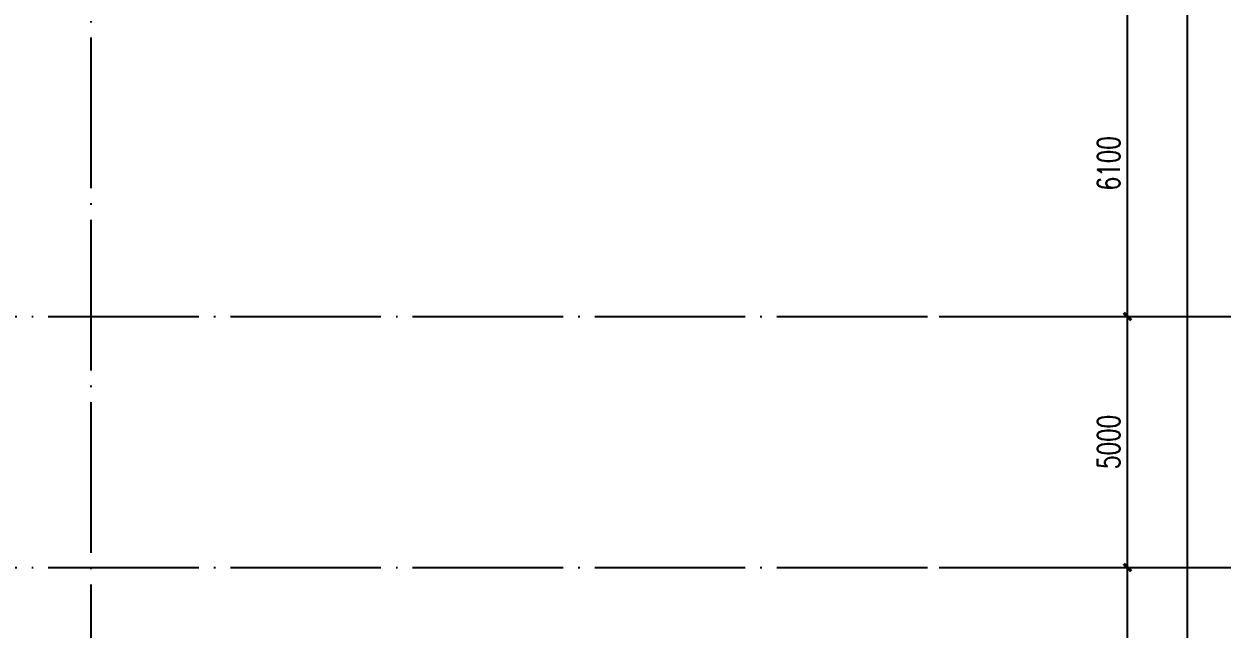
# Model space of a CAD drawing. Extents: x 290727 to 13733020, y 1731457 to 3643100.
# Drawn here: x 718977 to 742855, y 2212852 to 2224905 of the extents above; entities that cross this region are included whole.
import ezdxf

# ---------------------------------------------------------------- set-up
doc = ezdxf.new("R2010")
doc.units = 0
doc.header["$LTSCALE"] = 10
doc.linetypes.add('DOTE', pattern=[2.42, 2, -0.2, 0.02, -0.2])
doc.layers.get('0').update_dxf_attribs({"linetype": 'CONTINUOUS'})
for name, color, linetype in [('AXIS', 3, 'CONTINUOUS'), ('DOTE', 8, 'DOTE'), ('作业图', 4, 'CONTINUOUS'), ('文字', 4, 'CONTINUOUS')]:
    doc.layers.add(name, color=color, linetype=linetype)
doc.layers.get('0').off()
doc.styles.add('_TCH_DIM_T3', font='SIMPLEX', dxfattribs={"width": 0.705882, "bigfont": 'GBCBIG'})
doc.dimstyles.new('_TCH_ARCH&&150', dxfattribs={"dimtxt": 446.25, "dimasz": 150, "dimexe": 375, "dimexo": 450, "dimgap": 150, "dimtad": 1, "dimdec": 0, "dimzin": 0, "dimdsep": 46, "dimtxsty": '_TCH_DIM_T3', "dimblk": 'ARCHTICK', "dimcen": 0.09, "dimclrt": 7, "dimazin": 2, "dimtfac": 1, "dimtdec": 0, "dimtix": 1, "dimtmove": 2, "dimatfit": 3, "dimfxl": 1, "dimtolj": 1, "dimtzin": 0, "dimarcsym": 0})

# ---------------------------------------------------------------- blocks, each defined once
blk = doc.blocks.new('_ArchTick')
at = {"color": 0, "linetype": 'ByBlock', "const_width": 0.4}
blk.add_lwpolyline([(-0.5, -0.5), (0.5, 0.5)], dxfattribs=at)
blk = doc.blocks.new('*D81')
at = {"layer": 'AXIS', "color": 0, "linetype": 'Continuous', "lineweight": -2, "transparency": 16777216}
for p, q in [((252741, 112042), (257616, 112042)), ((257241, 15242), (257241, 112042)), ((252741, 15242), (257616, 15242))]:
    blk.add_line(p, q, dxfattribs=at)
at = {"layer": 'AXIS', "color": 0, "linetype": 'Continuous', "lineweight": -2, "transparency": 16777216, "xscale": 150, "yscale": 150, "zscale": 150}
for p, rotation in [((257241, 112042), 90), ((257241, 15242), 270)]:
    blk.add_blockref('_ArchTick', p, dxfattribs=dict(at, rotation=rotation))
at = {"layer": 'AXIS', "color": 7, "linetype": 'Continuous', "transparency": 16777216, "insert": (256868, 63642), "char_height": 446.2, "attachment_point": 5, "rotation": 90, "style": '_TCH_DIM_T3'}
blk.add_mtext('\\A1;96800', dxfattribs=at)
blk = doc.blocks.new('*D94')
at = {"layer": 'AXIS', "color": 0, "linetype": 'Continuous', "lineweight": -2, "transparency": 16777216}
for p, q in [((252741, 87642), (256416, 87642)), ((256041, 82642), (256041, 87642)), ((252741, 82642), (256416, 82642))]:
    blk.add_line(p, q, dxfattribs=at)
at = {"layer": 'AXIS', "color": 0, "linetype": 'Continuous', "lineweight": -2, "transparency": 16777216, "xscale": 150, "yscale": 150, "zscale": 150}
for p, rotation in [((256041, 87642), 90), ((256041, 82642), 270)]:
    blk.add_blockref('_ArchTick', p, dxfattribs=dict(at, rotation=rotation))
at = {"layer": 'AXIS', "color": 7, "linetype": 'Continuous', "transparency": 16777216, "insert": (255668, 85142), "char_height": 446.2, "attachment_point": 5, "rotation": 90, "style": '_TCH_DIM_T3'}
blk.add_mtext('\\A1;5000', dxfattribs=at)
blk = doc.blocks.new('*D95')
at = {"layer": 'AXIS', "color": 0, "linetype": 'Continuous', "lineweight": -2, "transparency": 16777216}
for p, q in [((252741, 92642), (256416, 92642)), ((256041, 87642), (256041, 92642)), ((252741, 87642), (256416, 87642))]:
    blk.add_line(p, q, dxfattribs=at)
at = {"layer": 'AXIS', "color": 0, "linetype": 'Continuous', "lineweight": -2, "transparency": 16777216, "xscale": 150, "yscale": 150, "zscale": 150}
for p, rotation in [((256041, 92642), 90), ((256041, 87642), 270)]:
    blk.add_blockref('_ArchTick', p, dxfattribs=dict(at, rotation=rotation))
at = {"layer": 'AXIS', "color": 7, "linetype": 'Continuous', "transparency": 16777216, "insert": (255668, 90142), "char_height": 446.2, "attachment_point": 5, "rotation": 90, "style": '_TCH_DIM_T3'}
blk.add_mtext('\\A1;5000', dxfattribs=at)
blk = doc.blocks.new('*D96')
at = {"layer": 'AXIS', "color": 0, "linetype": 'Continuous', "lineweight": -2, "transparency": 16777216}
for p, q in [((252741, 98742), (256416, 98742)), ((256041, 92642), (256041, 98742)), ((252741, 92642), (256416, 92642))]:
    blk.add_line(p, q, dxfattribs=at)
at = {"layer": 'AXIS', "color": 0, "linetype": 'Continuous', "lineweight": -2, "transparency": 16777216, "xscale": 150, "yscale": 150, "zscale": 150}
for p, rotation in [((256041, 98742), 90), ((256041, 92642), 270)]:
    blk.add_blockref('_ArchTick', p, dxfattribs=dict(at, rotation=rotation))
at = {"layer": 'AXIS', "color": 7, "linetype": 'Continuous', "transparency": 16777216, "insert": (255668, 95692), "char_height": 446.2, "attachment_point": 5, "rotation": 90, "style": '_TCH_DIM_T3'}
blk.add_mtext('\\A1;6100', dxfattribs=at)
blk = doc.blocks.new('A$C55C93FC2')
at = {"layer": 'AXIS', "linetype": 'Continuous'}
for p, q in [((252290.8, 92642.4), (258290.8, 92642.4)), ((252290.8, 87642.4), (258290.8, 87642.4))]:
    blk.add_line(p, q, dxfattribs=at)
at = {"layer": 'DOTE', "linetype": 'DOTE', "ltscale": 150}
for p, q in [((235384.4, 127235.5), (235384.4, 12200)), ((107484.1, 92642.4), (252290.8, 92642.4)), ((107484.1, 87642.4), (252290.8, 87642.4))]:
    blk.add_line(p, q, dxfattribs=at)
at = {"layer": 'AXIS', "linetype": 'Continuous'}
for p1, p2, distance, picture, middle in [((252290.8, 15242.4), (252290.8, 112042.4), -4950, '*D81', (256867.7, 63642.4)), ((252290.8, 92642.4), (252290.8, 98742.4), -3750, '*D96', (255667.7, 95692.4)), ((252290.8, 87642.4), (252290.8, 92642.4), -3750, '*D95', (255667.7, 90142.4)), ((252290.8, 82642.4), (252290.8, 87642.4), -3750, '*D94', (255667.7, 85142.4))]:
    dim = blk.add_aligned_dim(p1=p1, p2=p2, distance=distance, dimstyle='_TCH_ARCH&&150', dxfattribs=at)
    dim.commit()
    dim.dimension.update_dxf_attribs({"geometry": picture, "text_midpoint": middle})
blk = doc.blocks.new('车库建筑作业图')
at = {"layer": '文字', "linetype": 'Continuous'}
blk.add_blockref('A$C55C93FC2', (484928, 2126437), dxfattribs=at)

msp = doc.modelspace()

# ---------------------------------------------------------------- block references
at = {"layer": '作业图', "linetype": 'Continuous'}
msp.add_blockref('车库建筑作业图', (0, 0), dxfattribs=at)

doc.saveas('drawing.dxf')
